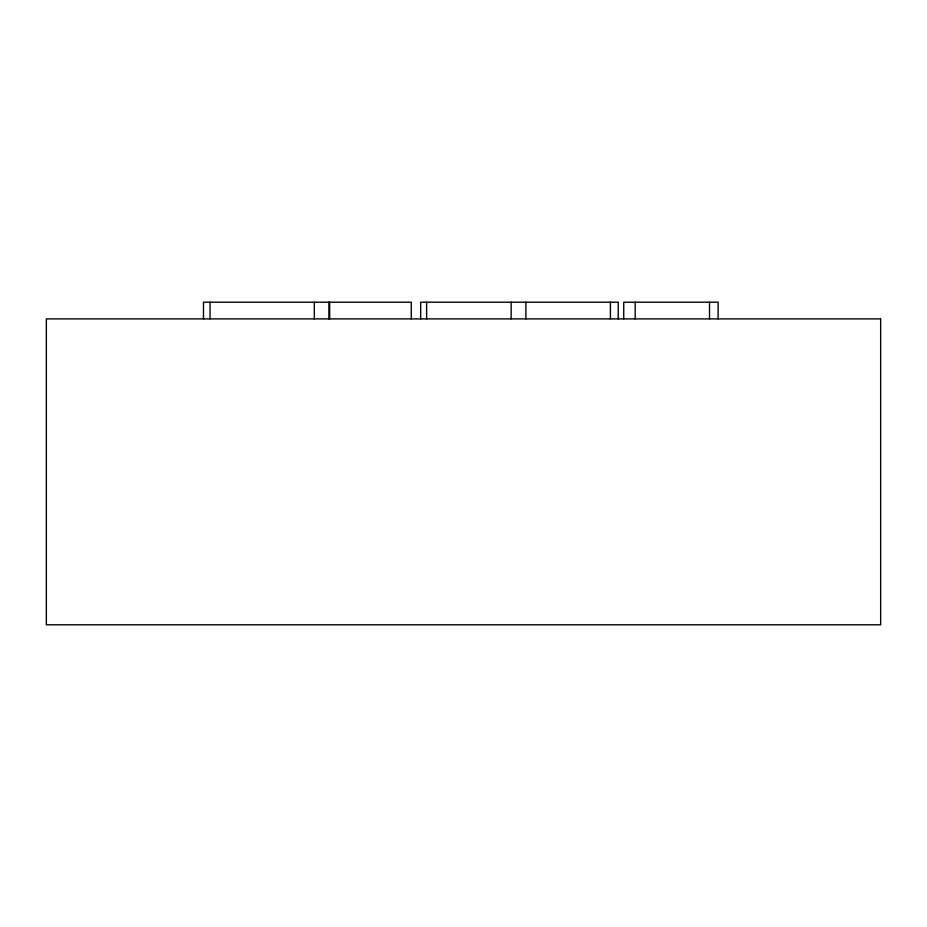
<?xml version="1.0" encoding="UTF-8"?>
<svg xmlns="http://www.w3.org/2000/svg" width="927" height="927" viewBox="0 0 927 927"><rect width="100%" height="100%" fill="white"/><g stroke="black" fill="none" stroke-linecap="round" stroke-linejoin="round"><path stroke-width="1.39" d="M718.124 318.888L718.124 302.202L623.744 302.202L623.744 318.888M709.514 302.202L709.514 318.888M635.192 302.202L635.192 318.888M618.239 318.888L618.239 302.202L420.673 302.202L420.673 318.888M610.418 302.202L610.418 318.888M525.887 302.202L525.887 318.888M511.148 302.202L511.148 318.888M426.617 302.202L426.617 318.888M411.264 318.888L411.264 302.202L203.488 302.202L203.488 318.888M329.653 302.202L329.653 318.888M328.946 302.202L328.946 318.888M314.299 302.202L314.299 318.888M210.058 302.202L210.058 318.888M880.65 318.888L46.35 318.888L46.35 624.798L880.65 624.798L880.65 318.888"/></g></svg>
